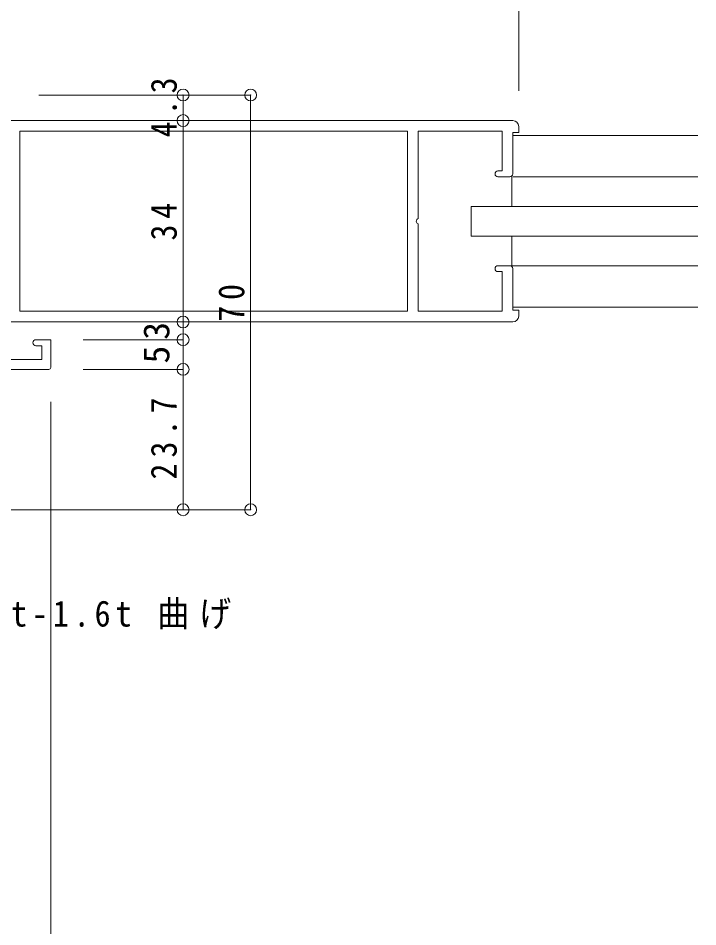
# Model space of a CAD drawing. Units: millimetres at full size, sheet at 1:2. Extents: x -822 to 1661, y 616 to 1163.
# Drawn here: x 128.7 to 243.5, y 805.7 to 959 of the extents above; entities that cross this region are included whole.
import ezdxf
from ezdxf.enums import TextEntityAlignment as Align

# ---------------------------------------------------------------- set-up
doc = ezdxf.new("R2010")
doc.units = ezdxf.units.MM
doc.header["$LTSCALE"] = 2
doc.header["$PDMODE"] = 32
doc.header["$PDSIZE"] = 2
for name, color, linetype, lineweight in [('1-8_kanamono', 6, 'Continuous', 9), ('2-1_20_図枠', 7, 'Continuous', 15), ('2-4_ADD_LINE', 3, 'Continuous', 9)]:
    doc.layers.add(name, color=color, linetype=linetype, lineweight=lineweight)
doc.styles.add('ＭＳ ゴシック', font='')
doc.styles.get('ＭＳ ゴシック').set_extended_font_data('MS Gothic')

msp = doc.modelspace()

# ---------------------------------------------------------------- linework, layer by layer
at = {"layer": '2-1_20_図枠', "color": 3, "lineweight": 9}
for p, q in [((213.216, 1010.359), (213.216, 946.752)), ((134.216, 796.414), (134.216, 894.252))]:
    msp.add_line(p, q, dxfattribs=at)
at = {"layer": '2-1_20_図枠'}
for p, q in [((124.216, 941.752), (212.216, 941.752)), ((213.216, 939.752), (213.216, 940.752)), ((129.016, 939.952), (129.016, 909.552)), ((129.016, 939.952), (194.416, 939.952)), ((194.416, 909.552), (194.416, 939.952)), ((196.216, 939.952), (196.216, 925.212)), ((196.216, 939.952), (210.416, 939.952)), ((210.416, 939.952), (210.416, 933.252)), ((212.216, 939.752), (212.216, 932.752)), ((213.216, 939.752), (212.216, 939.752)), ((210.416, 933.252), (209.716, 933.252)), ((211.716, 932.252), (209.716, 932.252)), ((196.216, 909.552), (196.216, 924.292)), ((211.716, 917.252), (209.716, 917.252)), ((210.416, 916.252), (209.716, 916.252)), ((210.416, 916.252), (210.416, 909.552)), ((212.216, 909.752), (212.216, 916.752)), ((129.016, 909.552), (194.416, 909.552)), ((210.416, 909.552), (196.216, 909.552)), ((124.216, 907.752), (212.216, 907.752)), ((134.216, 904.752), (131.716, 904.752)), ((132.716, 903.752), (131.716, 903.752)), ((132.716, 903.752), (132.716, 901.402)), ((134.216, 900.052), (134.216, 904.752)), ((132.716, 901.402), (126.716, 901.402)), ((133.916, 899.752), (119.216, 899.752))]:
    msp.add_line(p, q, dxfattribs=at)
at = {"layer": '2-1_20_図枠', "color": 4, "lineweight": 5}
for p, q in [((212.216, 939.252), (243.454, 939.252)), ((212.076, 932.252), (212.076, 927.252)), ((212.216, 932.252), (243.454, 932.252)), ((212.076, 917.252), (212.076, 922.252)), ((212.076, 917.252), (243.454, 917.252)), ((212.216, 910.252), (243.454, 910.252))]:
    msp.add_line(p, q, dxfattribs=at)
at = {"layer": '2-1_20_図枠', "color": 1, "lineweight": 9}
for p, q in [((205.216, 922.252), (205.216, 927.252)), ((243.454, 927.252), (205.216, 927.252)), ((243.454, 922.252), (205.216, 922.252))]:
    msp.add_line(p, q, dxfattribs=at)
at = {"layer": '2-1_20_図枠'}
msp.add_lwpolyline([(213.216, 908.752), (213.216, 909.752), (212.216, 909.752)], dxfattribs=at)
for centre, radius, start, end in [((212.216, 940.752), 1, 0, 90), ((209.716, 932.752), 0.5, 90, 270), ((211.716, 932.752), 0.5, 270, 0), ((196.416, 924.752), 0.5, 113.58, 246.42), ((209.716, 916.752), 0.5, 90, 270), ((211.716, 916.752), 0.5, 0, 90), ((212.216, 908.752), 1, 270, 0), ((131.716, 904.252), 0.5, 90, 270), ((133.916, 900.052), 0.3, 270, 0)]:
    msp.add_arc(centre, radius, start, end, dxfattribs=at)
at = {"layer": '2-4_ADD_LINE'}
for p, q in [((167.964, 946.052), (132.216, 946.052)), ((156.556, 941.752), (156.556, 946.052)), ((167.964, 876.052), (167.964, 946.052)), ((156.556, 907.752), (156.556, 941.752)), ((156.556, 904.752), (156.556, 907.752)), ((156.556, 904.752), (139.716, 904.752)), ((156.556, 899.752), (156.556, 904.752)), ((156.556, 899.752), (139.716, 899.752)), ((156.556, 876.052), (156.556, 899.752)), ((167.964, 876.052), (123.861, 876.052))]:
    msp.add_line(p, q, dxfattribs=at)
at = {"layer": '2-4_ADD_LINE', "color": 5}
for p in [(156.556, 946.052), (167.964, 946.052), (156.556, 941.752), (156.556, 907.752), (156.556, 904.752), (156.556, 899.752), (156.556, 876.052), (167.964, 876.052)]:
    msp.add_point(p, dxfattribs=at)

# ---------------------------------------------------------------- texts
at = {"layer": '1-8_kanamono', "color": 7, "insert": (123.979, 855.86), "char_height": 4.399, "attachment_point": 7, "style": 'ＭＳ ゴシック'}
msp.add_mtext('\\T1.31;\\W0.9;st-1.6t\\~曲げ', dxfattribs=at)
at = {"layer": '2-4_ADD_LINE', "color": 7, "style": 'ＭＳ ゴシック'}
for s, p in [('3', (155.556, 904.752)), ('5', (155.556, 900.752))]:
    msp.add_text(s, height=4.399, rotation=90, dxfattribs=at).set_placement(p, align=Align.BOTTOM_LEFT)
at = {"layer": '2-4_ADD_LINE', "color": 7, "char_height": 4.399, "attachment_point": 7, "rotation": 90, "style": 'ＭＳ ゴシック'}
for s, insert in [('\\T1.38;\\W0.9;4.3', (155.556, 938.902)), ('\\T1.36;\\W0.9;34', (155.556, 921.502)), ('\\T1.36;\\W0.9;70', (166.964, 907.802)), ('\\T1.38;\\W0.9;23.7', (155.556, 881.152))]:
    msp.add_mtext(s, dxfattribs=dict(at, insert=insert))

doc.saveas('drawing.dxf')
